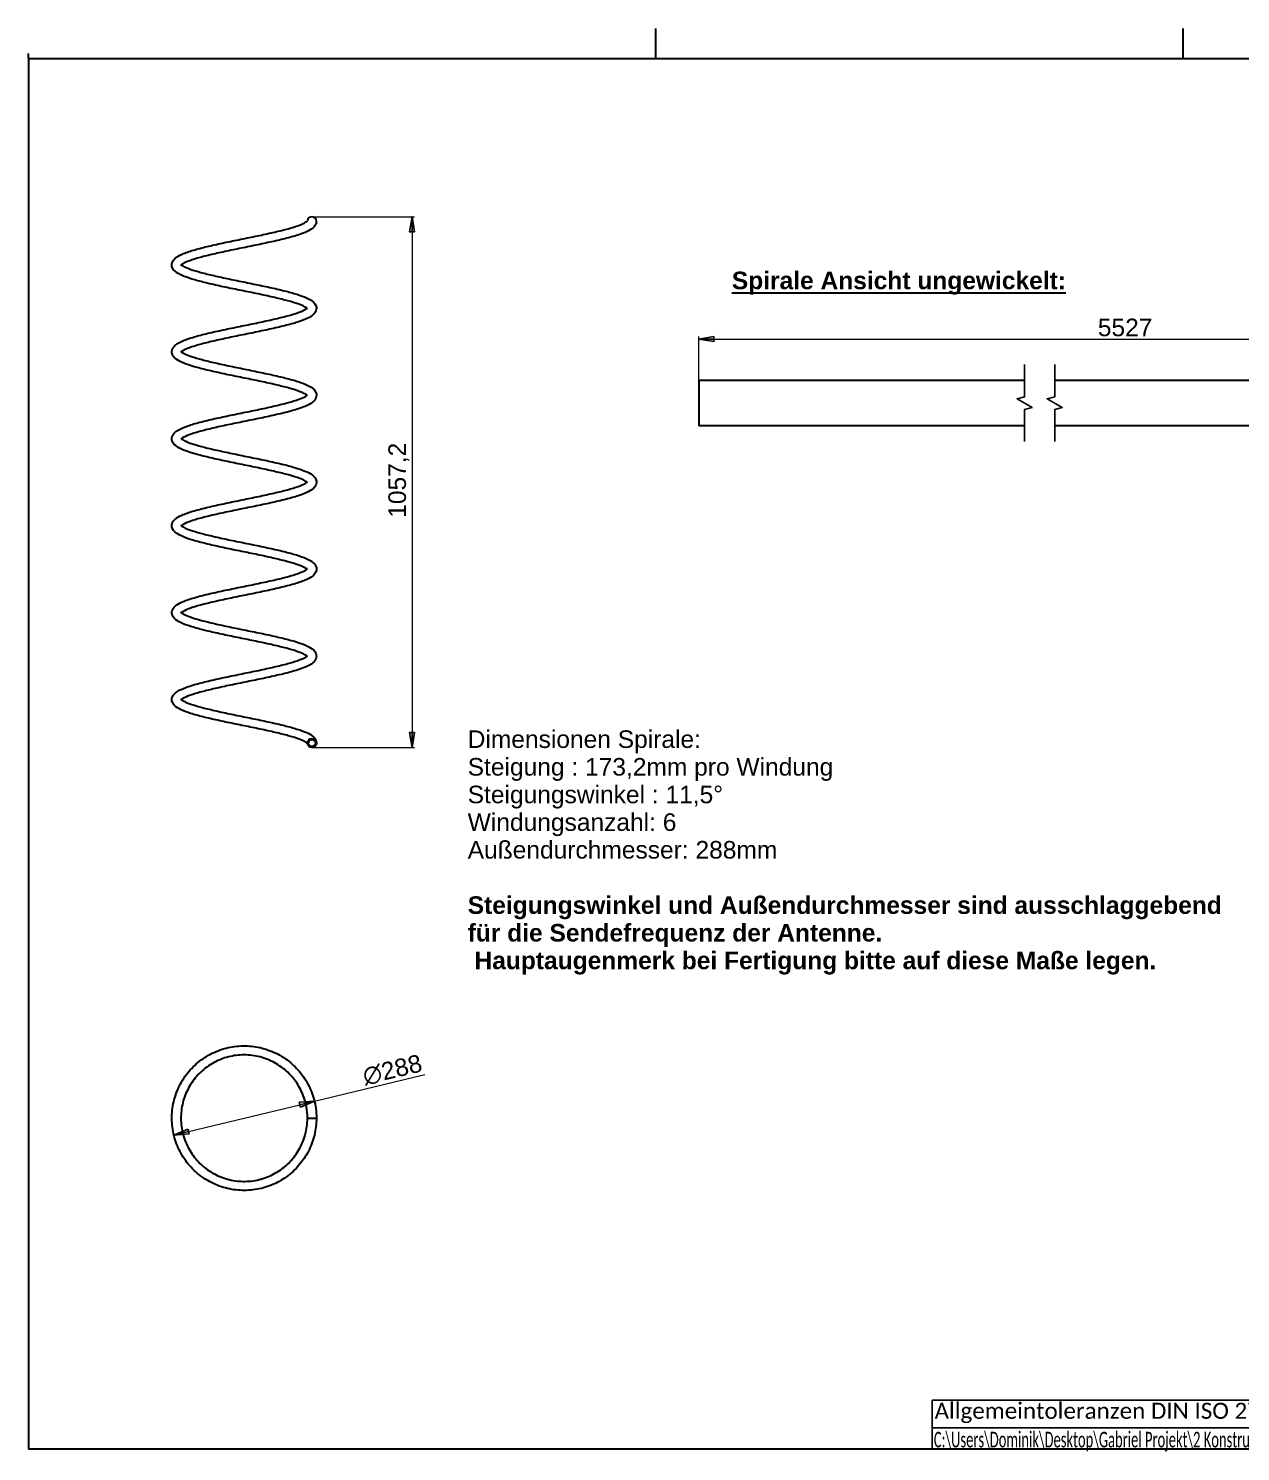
# Model space of a CAD drawing. Header units: millimetres. Extents: x 100 to 4157, y 95 to 2930.
# Drawn here: x 100 to 2515, y 95 to 2930 of the extents above; entities that cross this region are included whole.
import ezdxf
from ezdxf.enums import TextEntityAlignment as Align

# ---------------------------------------------------------------- set-up
doc = ezdxf.new("R2010")
doc.units = ezdxf.units.MM
doc.header["$LTSCALE"] = 10
for name, color, linetype, lineweight in [('AM_0', 7, 'Continuous', 35), ('AM_6', 7, 'Continuous', 35), ('Schriftkopf', 7, 'Continuous', 9)]:
    doc.layers.add(name, color=color, linetype=linetype, lineweight=lineweight)
for name, color, linetype, lineweight, true_color in [('AM_4', 3, 'Continuous', 25, 0x00ff00), ('AM_5', 3, 'Continuous', 25, 0x00ff00), ('Skizziergeometrie(Böma)', 179, 'Continuous', 30, 0x262659), ('Symbole(Böma)', 179, 'Continuous', 15, 0x262659)]:
    doc.layers.add(name, color=color, linetype=linetype, lineweight=lineweight, true_color=true_color)
doc.styles.add('Böma', font='calibri.ttf')
doc.styles.add('Textstil10', font='isocpeur.ttf')
doc.styles.add('Textstil11', font='isocpeur.ttf')
doc.styles.add('Textstil8', font='isocpeur.ttf')
doc.styles.add('Textstil9', font='isocpeur.ttf')
doc.styles.add('Textstil97', font='calibri.ttf', dxfattribs={"width": 0.6})
doc.styles.add('WEC-3_5', font='arial.ttf')
doc.dimstyles.new('WEC_BEM', dxfattribs={"dimscale": 10, "dimtxt": 3.5, "dimasz": 3, "dimexe": 0.5, "dimexo": 0, "dimgap": 0.5, "dimtad": 1, "dimrnd": 1e-08, "dimtxsty": 'WEC-3_5', "dimblk": 'Filled-1', "dimcen": 0.09, "dimdle": 12, "dimclrd": 256, "dimclre": 256, "dimclrt": 7, "dimadec": 1, "dimazin": 2, "dimtfac": 0.571429, "dimtdec": 3, "dimtmove": 0, "dimatfit": 3, "dimldrblk": 'Filled-1', "dimfxl": 1, "dimtolj": 1, "dimlwd": 15, "dimlwe": 15, "dimarcsym": 0})

# ---------------------------------------------------------------- blocks, each defined once
blk = doc.blocks.new('Ränder A3')
at = {"layer": 'Skizziergeometrie(Böma)'}
for p, q in [((10, 287), (410, 287)), ((10, 287), (10, 10)), ((410, 287), (410, 10)), ((375.42, 30.34), (376.34, 29.9)), ((410, 10), (10, 10))]:
    blk.add_line(p, q, dxfattribs=at)
at = {"layer": 'Symbole(Böma)', "color": 179, "true_color": 0x262659, "insert": (413.07, 25), "char_height": 2, "width": 146.4494, "attachment_point": 1, "rotation": 90, "style": 'Böma'}
blk.add_mtext('\\fArial|b0|i0;{\\H2.0000;Für dieses Dokument behalten wir uns alle Rechte vor. / We reserve all rights in connection with this document.}', dxfattribs=at)
blk = doc.blocks.new('Schriftfelder Böma Projekt')
at = {"layer": 'AM_0', "lineweight": 18}
for p, q in [((328.4, 127.9), (328.4, 106.65)), ((328.4, 118.25), (358.4, 118.25)), ((328.4, 112.45), (358.4, 112.45))]:
    blk.add_line(p, q, dxfattribs=at)
at = {"layer": 'AM_0', "lineweight": 25}
for p, q in [((138.4, 99.4), (218.4, 99.4)), ((138.4, 99.4), (138.4, 89.65)), ((218.4, 93.9), (138.4, 93.9)), ((138.4, 89.65), (218.4, 89.65))]:
    blk.add_line(p, q, dxfattribs=at)
at = {"layer": 'Schriftkopf', "lineweight": 9}
blk.add_line((358.4, 139.65), (218.4, 139.65), dxfattribs=at)
at = {"layer": 'Schriftkopf'}
for p, q in [((218.4, 93.9), (218.4, 139.65)), ((244.3, 127.9), (244.3, 139.65)), ((358.4, 89.65), (358.4, 139.65)), ((263.7, 133.77), (358.4, 133.77)), ((230.3, 110.9), (230.3, 127.9)), ((244.3, 106.65), (244.3, 127.9)), ((218.4, 123.65), (263.7, 123.65)), ((218.4, 119.4), (263.7, 119.4)), ((218.4, 115.15), (263.7, 115.15)), ((218.4, 110.9), (263.7, 110.9)), ((218.4, 106.65), (358.4, 106.65)), ((344.4, 93.9), (344.4, 106.65)), ((344.4, 99.02), (358.4, 99.02)), ((218.4, 93.9), (263.7, 93.9)), ((263.7, 93.9), (358.4, 93.9)), ((218.4, 89.65), (358.4, 89.65))]:
    blk.add_line(p, q, dxfattribs=at)
at = {"layer": 'Skizziergeometrie(Böma)'}
for p, q in [((311.05, 145.65), (311.05, 139.65)), ((311.05, 145.65), (358.4, 145.65)), ((358.4, 139.65), (358.4, 145.67)), ((263.7, 133.77), (244.3, 133.77)), ((218.4, 127.9), (358.4, 127.9)), ((263.7, 93.9), (263.7, 127.9))]:
    blk.add_line(p, q, dxfattribs=at)
at = {"layer": 'AM_6', "color": 7, "insert": (138.9, 98.9), "char_height": 3.2, "attachment_point": 1, "style": 'WEC-3_5'}
blk.add_mtext('\\fCalibri|b0|i0;{\\H3.2000;Allgemeintoleranzen DIN ISO 2768-1m}', dxfattribs=at)
at = {"layer": 'Schriftkopf', "style": 'Textstil11'}
for s, p in [('Datum', (237.3, 124.65)), ('Name', (254, 124.65))]:
    blk.add_text(s, height=2, dxfattribs=at).set_placement(p, align=Align.BOTTOM_CENTER)
at = {"layer": 'Schriftkopf', "style": 'Textstil10'}
for s, p in [('Gezeichnet', (219.4, 120)), ('Kontrolliert', (219.4, 115.75)), ('Norm', (219.4, 111.5))]:
    blk.add_text(s, height=1.5, dxfattribs=at).set_placement(p, align=Align.BOTTOM_LEFT)
at = {"layer": 'Schriftkopf'}
for tag, p, height, style in [('ERSTELLUNGSDATUM_001', (231.1, 120), 2, 'Textstil11'), ('AUTOR_001', (245.1, 120), 2, 'Textstil11'), ('Blattnummer_001', (350.15, 100.34), 5, 'Textstil8'), ('Blattgröße_001', (349.4, 95.21), 2.5, 'Textstil9')]:
    blk.add_attdef(tag, p, '', height=height, dxfattribs=dict(at, style=style))
at = {"layer": 'Schriftkopf', "style": 'Textstil11'}
for tag, p in [('KONTROLLDATUM', (231.3, 115.75)), ('KONTROLLIERT_VON', (245.3, 115.75)), ('GENEHM.DAT._KONSTR.', (231.3, 111.5)), ('KONSTR._GEN._VON', (245.3, 111.5))]:
    blk.add_attdef(tag, text='', height=2, dxfattribs=at).set_placement(p, align=Align.BOTTOM_LEFT)
at = {"layer": 'Symbole(Böma)', "color": 179, "true_color": 0x262659, "attachment_point": 1, "style": 'Böma'}
for s, insert, char_height in [('Alle Kanten entgraten!', (312.83, 144.65), 3.05), ('\\fCalibri|b0|i0;Oberfläche: ', (246.3, 138.15), 3.05), ('Material: Aluminium 5005', (246.3, 132.27), 3.05), ('\\fCalibri|b0|i0;{\\H2.8000;Maßstab:1 : 10}', (329.4, 117.25), 2.8), ('Projekt:', (265.7, 98.9), 3.05)]:
    blk.add_mtext(s, dxfattribs=dict(at, insert=insert, char_height=char_height))
at = {"layer": 'Symbole(Böma)', "color": 179, "true_color": 0x262659, "insert": (265.7, 126.7), "char_height": 3.05, "attachment_point": 1, "line_spacing_factor": 0.978242, "style": 'Böma'}
blk.add_mtext('{\\H0.81967x;\\W0.9;Zeichnugsnummer:\\P\\H1.24x;0020-Spiral-Antenne\\H1.12903x;\\P\\H0.71429x;Bezeichnung:\\H1.24x;\\P}', dxfattribs=at)
at = {"layer": 'Symbole(Böma)', "color": 179, "true_color": 0x262659, "insert": (329.4, 111.46), "char_height": 2.8, "width": 41.4313, "attachment_point": 1, "style": 'Böma'}
blk.add_mtext('\\fCalibri|b0|i0;\\W0.70;{\\H2.8000;Masse: -}', dxfattribs=at)
at = {"layer": 'Symbole(Böma)', "color": 179, "true_color": 0x262659, "style": 'Böma'}
for tag, p in [('DARSTELLUNG_001', (270.6, 134.43)), ('PROJEKT_001', (280.53, 95.72))]:
    blk.add_attdef(tag, p, '', height=3.05, dxfattribs=at)
blk.add_attdef('Kunde', text='', height=3.05, dxfattribs=at).set_placement((308.7, 98.8), align=Align.TOP_LEFT)
at = {"layer": 'Symbole(Böma)', "color": 179, "true_color": 0x262659, "style": 'Textstil97', "width": 0.6}
blk.add_attdef('DATEINAME_UND_PFAD_001', (138.76, 90.01), '', height=3.1, dxfattribs=at)
blk = doc.blocks.new('Faltmarken_A3')
at = {"layer": 'Skizziergeometrie(Böma)'}
for p, q in [((125, 0), (125, 6)), ((230, 0), (230, 6)), ((0, 0), (0, 1))]:
    blk.add_line(p, q, dxfattribs=at)
blk = doc.blocks.new('Filled-1')
at = {"color": 0}
for p, q in [((0, 0), (-1, 0.167)), ((-1, 0.167), (-1, -0.167)), ((-1, 0), (0, 0)), ((-1, -0.167), (0, 0))]:
    blk.add_line(p, q, dxfattribs=at)
at = {"color": 0, "flags": 128}
blk.add_lwpolyline([(-1, -0.167), (0, 0), (-1, 0.167), (-1, -0.167)], dxfattribs=at)
at = {"color": 0}
blk.add_solid([(-1, -0.167), (0, 0), (-1, 0.167), (-1, -0.167)], dxfattribs=at)
blk = doc.blocks.new('*D19')
at = {"layer": 'AM_5', "linetype": 'Continuous', "lineweight": 15, "transparency": 16777216}
for p, q in [((1435.4, 2228.8), (1435.4, 2316.3)), ((1465.4, 2311.3), (3092.8, 2311.3)), ((3122.8, 2228.8), (3122.8, 2316.3))]:
    blk.add_line(p, q, dxfattribs=at)
at = {"layer": 'Defpoints', "color": 0, "linetype": 'Continuous', "transparency": 16777216}
for p in [(3122.8, 2311.3), (1435.4, 2228.8), (3122.8, 2228.8)]:
    blk.add_point(p, dxfattribs=at)
at = {"layer": 'AM_5', "linetype": 'Continuous', "lineweight": 15, "transparency": 16777216, "xscale": 30, "yscale": 30, "zscale": 30, "rotation": 180}
blk.add_blockref('Filled-1', (1435.4, 2311.3), dxfattribs=at)
at = {"layer": 'AM_5', "linetype": 'Continuous', "lineweight": 15, "transparency": 16777216, "xscale": 30, "yscale": 30, "zscale": 30}
blk.add_blockref('Filled-1', (3122.8, 2311.3), dxfattribs=at)
at = {"layer": 'AM_5', "color": 7, "linetype": 'Continuous', "lineweight": 18, "transparency": 16777216, "insert": (2230.3, 2352), "char_height": 35, "attachment_point": 1, "style": 'WEC-3_5'}
blk.add_mtext('\\A1;5527', dxfattribs=at)
blk = doc.blocks.new('*D22')
at = {"layer": 'AM_5', "linetype": 'Continuous', "lineweight": 15, "transparency": 16777216}
for p, q in [((664.7, 2554.8), (869.1, 2554.8)), ((864.1, 2524.8), (864.1, 1527.6)), ((664.7, 1497.6), (869.1, 1497.6))]:
    blk.add_line(p, q, dxfattribs=at)
at = {"layer": 'Defpoints', "color": 0, "linetype": 'Continuous', "transparency": 16777216}
for p in [(664.7, 2554.8), (664.7, 1497.6), (864.1, 1497.6)]:
    blk.add_point(p, dxfattribs=at)
at = {"layer": 'AM_5', "linetype": 'Continuous', "lineweight": 15, "transparency": 16777216, "xscale": 30, "yscale": 30, "zscale": 30}
for p, rotation in [((864.1, 2554.8), 90), ((864.1, 1497.6), 270)]:
    blk.add_blockref('Filled-1', p, dxfattribs=dict(at, rotation=rotation))
at = {"layer": 'AM_5', "color": 7, "linetype": 'Continuous', "lineweight": 18, "transparency": 16777216, "insert": (817, 1955.3), "char_height": 35, "attachment_point": 1, "rotation": 90, "style": 'WEC-3_5'}
blk.add_mtext('\\A1;1057,2', dxfattribs=at)
blk = doc.blocks.new('*D23')
at = {"layer": 'AM_5', "linetype": 'Continuous', "lineweight": 15, "transparency": 16777216}
for p, q in [((669.7, 793.1), (889.7, 846.1)), ((418.8, 732.7), (640.5, 786.1))]:
    blk.add_line(p, q, dxfattribs=at)
at = {"layer": 'Defpoints', "color": 0, "linetype": 'Continuous', "transparency": 16777216}
for p in [(669.7, 793.1), (389.7, 725.7)]:
    blk.add_point(p, dxfattribs=at)
at = {"layer": 'AM_5', "linetype": 'Continuous', "lineweight": 15, "transparency": 16777216, "xscale": 30, "yscale": 30, "zscale": 30}
for p, rotation in [((669.7, 793.1), 13.53215670248259), ((389.7, 725.7), 193.5321567024826)]:
    blk.add_blockref('Filled-1', p, dxfattribs=dict(at, rotation=rotation))
at = {"layer": 'AM_5', "color": 7, "linetype": 'Continuous', "lineweight": 18, "transparency": 16777216, "insert": (762.6, 859.4), "char_height": 35, "attachment_point": 1, "rotation": 13.5322, "style": 'WEC-3_5'}
blk.add_mtext('\\A1;∅288', dxfattribs=at)

msp = doc.modelspace()

# ---------------------------------------------------------------- linework, layer by layer
at = {"layer": 'AM_0'}
for p, q in [((1435.4495, 2228.7683), (1435.4495, 2138.7683)), ((2084.3377, 2228.7683), (1435.4495, 2228.7683)), ((3122.8359, 2228.7683), (2144.3377, 2228.7683)), ((2084.3377, 2138.7683), (1435.4495, 2138.7683)), ((3122.8359, 2138.7683), (2144.3377, 2138.7683)), ((655.6756, 759.4252), (673.6756, 759.4252))]:
    msp.add_line(p, q, dxfattribs=at)
for radius in [9, 7]:
    msp.add_circle((664.6756, 1506.5639), radius, dxfattribs=at)
msp.add_arc((664.6756, 2545.7639), 9, 0, 174.7327575, dxfattribs=at)
for points, knots in [([(654.8355, 2372.5909), (654.7129, 2372.6968), (654.5786, 2372.8082), (652.9874, 2374.0638), (650.4092, 2375.6131), (643.151, 2378.9691), (638.2255, 2380.8474), (626.24, 2384.7788), (618.9366, 2386.8705), (602.6191, 2391.1118), (593.4327, 2393.2939), (573.9622, 2397.6644), (563.5238, 2399.8847), (542.2184, 2404.3119), (531.1981, 2406.5504), (509.4003, 2411.0078), (498.4722, 2413.2581), (477.4934, 2417.74), (467.3029, 2420.0028), (448.3542, 2424.5198), (439.4784, 2426.8042), (423.5763, 2431.4002), (416.4727, 2433.737), (404.2806, 2438.5834), (399.1823, 2441.0796), (390.694, 2447.1133), (386.8608, 2451.1006), (385.7479, 2457.5135), (385.6756, 2458.3389), (385.6756, 2461.6532), (386.3705, 2464.1114), (388.9916, 2469.0835), (391.1898, 2471.3348), (397.2239, 2476.0657), (401.5245, 2478.3784), (412.8223, 2483.3085), (420.2608, 2485.8834), (436.848, 2490.8214), (445.9752, 2493.2128), (465.3342, 2497.8779), (475.6535, 2500.1847), (496.8718, 2504.7363), (507.9099, 2507.0138), (529.941, 2511.5216), (541.089, 2513.7846), (562.687, 2518.2663), (573.2942, 2520.5178), (593.1732, 2524.9716), (602.5965, 2527.2074), (619.5125, 2531.6099), (627.1489, 2533.8128), (639.93, 2538.0798), (645.2235, 2540.196), (652.6977, 2543.9715), (654.9998, 2545.7794), (655.83, 2546.7207), (655.8974, 2546.8332), (655.8974, 2546.8332)], [437.007930016, 437.007930016, 437.007930016, 437.007930016, 437.273508371, 437.273508371, 439.887800274, 439.887800274, 442.780330076, 442.780330076, 445.923670476, 445.923670476, 449.179384407, 449.179384407, 452.485949192, 452.485949192, 455.819252103, 455.819252103, 459.170526633, 459.170526633, 462.538208416, 462.538208416, 465.92675816, 465.92675816, 469.351735158, 469.351735158, 472.862857073, 472.862857073, 476.606645, 476.606645, 477.144815327, 477.144815327, 478.768583992, 478.768583992, 481.038279076, 481.038279076, 484.211594204, 484.211594204, 487.973826097, 487.973826097, 491.517189752, 491.517189752, 494.949244592, 494.949244592, 498.340382788, 498.340382788, 501.709511492, 501.709511492, 505.061937996, 505.061937996, 508.396470909, 508.396470909, 511.704518003, 511.704518003, 514.960825223, 514.960825223, 518.089456307, 518.089456307, 518.921093615, 518.921093615, 518.921093615, 518.921093615]), ([(673.6756, 2545.7639), (673.6756, 2542.4164), (672.4038, 2539.1971), (668.6843, 2533.9735), (666.1933, 2531.8619), (659.1462, 2527.1481), (654.0129, 2524.7121), (641.1745, 2519.7249), (633.2072, 2517.1877), (615.7791, 2512.3221), (606.3245, 2509.9619), (586.4275, 2505.3376), (575.878, 2503.0407), (554.3487, 2498.5032), (543.2238, 2496.2301), (521.1806, 2491.7295), (510.1057, 2489.4694), (488.8148, 2484.9938), (478.4425, 2482.7455), (459.1854, 2478.301), (450.1511, 2476.071), (434.1541, 2471.6899), (427.0484, 2469.501), (415.4708, 2465.3007), (410.8445, 2463.2249), (404.8828, 2459.7395), (403.5121, 2458.1897), (403.4545, 2458.0961), (403.4537, 2458.0947), (403.4537, 2458.0947)], [0, 0, 0, 0, 2.183657359, 2.183657359, 4.56041933, 4.56041933, 7.998666153, 7.998666153, 11.724477105, 11.724477105, 15.227222982, 15.227222982, 18.645837654, 18.645837654, 22.030525263, 22.030525263, 25.395305908, 25.395305908, 28.743631685, 28.743631685, 32.072789746, 32.072789746, 35.371418987, 35.371418987, 38.606606695, 38.606606695, 41.676696554, 41.676696554, 41.770359425, 41.770359425, 41.770359425, 41.770359425]), ([(404.5195, 2459.1363), (404.699, 2458.9807), (404.9033, 2458.8132), (406.6802, 2457.4585), (409.3444, 2455.9021), (416.7834, 2452.5228), (421.8208, 2450.6305), (434.018, 2446.6788), (441.416, 2444.5813), (457.8982, 2440.3316), (467.1533, 2438.1471), (486.7324, 2433.773), (497.2106, 2431.5517), (518.5658, 2427.1228), (529.596, 2424.8837), (551.3849, 2420.4252), (562.2939, 2418.1744), (583.2079, 2413.6913), (593.3522, 2411.4279), (612.1866, 2406.9087), (620.9931, 2404.6229), (636.7427, 2400.0212), (643.7608, 2397.6807), (655.7839, 2392.8133), (660.7967, 2390.3042), (669.1257, 2384.1571), (672.8981, 2379.9452), (673.6417, 2373.6961), (673.6756, 2373.1299), (673.6756, 2370.8611), (673.3582, 2369.1612), (671.6909, 2364.5202), (669.7271, 2362.0423), (664.5077, 2357.2422), (660.9019, 2355.0389), (651.0468, 2350.1821), (644.2303, 2347.6057), (628.6187, 2342.6209), (619.8174, 2340.1913), (601.0046, 2335.476), (590.93, 2333.1572), (570.0661, 2328.5888), (559.1446, 2326.3065), (537.196, 2321.7909), (526.0159, 2319.5251), (504.201, 2315.0378), (493.4086, 2312.7835), (473.013, 2308.3221), (463.2565, 2306.0817), (445.5391, 2301.6631), (437.4329, 2299.4498), (423.5811, 2295.1363), (417.6903, 2292.9909), (408.8615, 2289.0297), (405.7696, 2287.0956), (403.713, 2285.2907), (403.4537, 2284.8947), (403.4537, 2284.8947)], [46.611845858, 46.611845858, 46.611845858, 46.611845858, 47.001621904, 47.001621904, 49.609167206, 49.609167206, 52.517851538, 52.517851538, 55.668236391, 55.668236391, 58.927084414, 58.927084414, 62.23516505, 62.23516505, 65.569372931, 65.569372931, 68.921359789, 68.921359789, 72.289813067, 72.289813067, 75.679513201, 75.679513201, 79.10680266, 79.10680266, 82.624180475, 82.624180475, 86.37685327, 86.37685327, 86.746055772, 86.746055772, 87.856813291, 87.856813291, 90.069777532, 90.069777532, 92.971215994, 92.971215994, 96.711354394, 96.711354394, 100.30423586, 100.30423586, 103.752346101, 103.752346101, 107.150517538, 107.150517538, 110.524024297, 110.524024297, 113.880256064, 113.880256064, 117.21940819, 117.21940819, 120.535033516, 120.535033516, 123.80741116, 123.80741116, 126.978400504, 126.978400504, 128.52254463, 128.52254463, 128.52254463, 128.52254463]), ([(654.8306, 2199.391), (654.6298, 2199.5654), (654.3979, 2199.7547), (652.5485, 2201.1473), (649.8507, 2202.707), (642.341, 2206.0958), (637.261, 2207.9933), (624.9835, 2211.9525), (617.5497, 2214.0522), (601.0052, 2218.3049), (591.7242, 2220.4903), (572.1043, 2224.8657), (561.6113, 2227.0874), (540.2378, 2231.5169), (529.204, 2233.7563), (507.4192, 2238.2152), (496.5179, 2240.4662), (475.6292, 2244.9497), (465.5029, 2247.2134), (446.7126, 2251.7334), (437.9329, 2254.0198), (422.2417, 2258.6237), (415.2564, 2260.9658), (403.2978, 2265.8415), (398.3174, 2268.3558), (392.0416, 2273.0564), (390.0363, 2274.9462), (387.1317, 2279.2516), (386.1198, 2281.5995), (385.3017, 2287.9463), (386.563, 2291.9093), (390.3898, 2297.4331), (392.7046, 2299.477), (399.3853, 2304.1373), (404.3402, 2306.56), (416.8544, 2311.5513), (424.7063, 2314.0996), (441.9488, 2318.9835), (451.327, 2321.3503), (471.0999, 2325.9832), (481.5974, 2328.2823), (503.0589, 2332.8229), (514.1665, 2335.097), (536.2139, 2339.5992), (547.31, 2341.86), (568.6812, 2346.3371), (579.113, 2348.5862), (598.5252, 2353.0331), (607.6554, 2355.2645), (623.8778, 2359.6512), (631.1129, 2361.8437), (642.9836, 2366.0619), (647.7722, 2368.1484), (654.1011, 2371.714), (655.7022, 2373.3433), (655.8908, 2373.6218), (655.8974, 2373.6332), (655.8974, 2373.6332)], [350.251809828, 350.251809828, 350.251809828, 350.251809828, 350.688414605, 350.688414605, 353.294776093, 353.294776093, 356.20942087, 356.20942087, 359.362435245, 359.362435245, 362.622450863, 362.622450863, 365.931099201, 365.931099201, 369.265648557, 369.265648557, 372.617906696, 372.617906696, 375.98665671, 375.98665671, 379.376803461, 379.376803461, 382.804998702, 382.804998702, 386.324848358, 386.324848358, 388.327625095, 388.327625095, 390.001525781, 390.001525781, 392.521941321, 392.521941321, 394.76952897, 394.76952897, 398.170921906, 398.170921906, 401.909034844, 401.909034844, 405.420420202, 405.420420202, 408.841964499, 408.841964499, 412.228109273, 412.228109273, 415.593903935, 415.593903935, 418.94321718, 418.94321718, 422.273707705, 422.273707705, 425.574729444, 425.574729444, 428.815393063, 428.815393063, 431.900948825, 431.900948825, 432.168264465, 432.168264465, 432.168264465, 432.168264465]), ([(404.4948, 2285.9753), (405.4075, 2285.2109), (406.9318, 2284.1274), (411.923, 2281.4281), (415.9131, 2279.6854), (426.0937, 2275.954), (432.5777, 2273.9194), (447.4417, 2269.7604), (456.0108, 2267.6027), (474.481, 2263.2669), (484.5396, 2261.0572), (505.3316, 2256.646), (516.2183, 2254.4129), (537.9914, 2249.965), (549.0301, 2247.7187), (570.4547, 2243.246), (580.9855, 2240.9883), (600.8046, 2236.4867), (610.2202, 2234.2121), (627.333, 2229.654), (635.125, 2227.3425), (648.7125, 2222.6268), (654.5435, 2220.212), (664.3356, 2214.8537), (668.4259, 2211.9549), (672.6695, 2205.2511), (673.6756, 2202.3454), (673.6756, 2195.7639), (672.2052, 2192.3395), (668.1511, 2187.0522), (665.5596, 2184.9625), (658.1912, 2180.2462), (652.8104, 2177.778), (639.5422, 2172.7799), (631.4434, 2170.2574), (613.8019, 2165.4143), (604.2564, 2163.0614), (584.2128, 2158.4469), (573.6032, 2156.1524), (551.9973, 2151.6185), (540.8546, 2149.3465), (518.8224, 2144.8478), (507.7759, 2142.5885), (486.5881, 2138.1148), (476.2906, 2135.8674), (457.2262, 2131.4259), (448.3106, 2129.1978), (432.5909, 2124.8239), (425.6441, 2122.6398), (414.4258, 2118.463), (409.9984, 2116.4012), (404.5851, 2113.0848), (403.4537, 2111.6947), (403.4537, 2111.6947)], [133.338949005, 133.338949005, 133.338949005, 133.338949005, 135.297025367, 135.297025367, 138.035652276, 138.035652276, 141.110647015, 141.110647015, 144.335511429, 144.335511429, 147.627640473, 147.627640473, 150.952744868, 150.952744868, 154.297951941, 154.297951941, 157.659485639, 157.659485639, 161.03942362, 161.03942362, 164.448064833, 164.448064833, 167.917461603, 167.917461603, 171.557883072, 171.557883072, 173.502726067, 173.502726067, 175.851092283, 175.851092283, 178.268528982, 178.268528982, 181.772517185, 181.772517185, 185.481358041, 185.481358041, 188.974451202, 188.974451202, 192.389724112, 192.389724112, 195.772710781, 195.772710781, 199.136281921, 199.136281921, 202.483403677, 202.483403677, 205.810904164, 205.810904164, 209.106505887, 209.106505887, 212.334663492, 212.334663492, 215.271057292, 215.271057292, 215.271057292, 215.271057292]), ([(654.8572, 2026.1724), (653.722, 2027.1308), (651.5947, 2028.5372), (645.2853, 2031.6698), (640.8047, 2033.4867), (629.6669, 2037.329), (622.7425, 2039.3959), (607.0919, 2043.6017), (598.1863, 2045.7732), (579.1661, 2050.1287), (568.8958, 2052.3443), (547.8103, 2056.7645), (536.8419, 2059.0006), (515.0337, 2063.4536), (504.0426, 2065.702), (482.8328, 2070.1795), (472.4719, 2072.4397), (453.0948, 2076.949), (443.9563, 2079.2284), (427.4702, 2083.8047), (420.0366, 2086.1283), (407.1834, 2090.9046), (401.7427, 2093.3574), (392.6419, 2099.0189), (388.6828, 2102.3294), (386.0514, 2109.0724), (385.6756, 2110.9155), (385.6756, 2116.1858), (387.0045, 2119.4664), (390.8219, 2124.709), (393.3417, 2126.8133), (400.4823, 2131.5275), (405.6886, 2133.9733), (418.6548, 2138.964), (426.6617, 2141.497), (444.1539, 2146.3559), (453.6355, 2148.7139), (473.5762, 2153.3352), (484.1437, 2155.6314), (505.6963, 2160.1678), (516.8267, 2162.4406), (538.8674, 2166.9406), (549.9343, 2169.2005), (571.1954, 2173.6755), (581.5459, 2175.9236), (600.7468, 2180.3672), (609.7463, 2182.5966), (625.6621, 2186.9757), (632.7211, 2189.1632), (644.1932, 2193.3567), (648.7611, 2195.4286), (654.5909, 2198.8834), (655.8786, 2200.4014), (655.8973, 2200.433), (655.8974, 2200.4332), (655.8974, 2200.4332)], [263.485153822, 263.485153822, 263.485153822, 263.485153822, 265.927345671, 265.927345671, 268.748749252, 268.748749252, 271.862248393, 271.862248393, 275.104550011, 275.104550011, 278.404744361, 278.404744361, 281.734343178, 281.734343178, 285.082795674, 285.082795674, 288.447526837, 288.447526837, 291.831820629, 291.831820629, 295.248505798, 295.248505798, 298.73788247, 298.73788247, 302.434718237, 302.434718237, 303.640479321, 303.640479321, 305.872613, 305.872613, 308.260923073, 308.260923073, 311.719167818, 311.719167818, 315.440153191, 315.440153191, 318.939962174, 318.939962174, 322.357568569, 322.357568569, 325.741747442, 325.741747442, 329.106169324, 329.106169324, 332.454140975, 332.454140975, 335.782815265, 335.782815265, 339.080566726, 339.080566726, 342.313727553, 342.313727553, 345.378045709, 345.378045709, 345.410220027, 345.410220027, 345.410220027, 345.410220027]), ([(404.5177, 2112.7432), (404.7732, 2112.5203), (405.079, 2112.2728), (407.1208, 2110.7819), (409.9061, 2109.2121), (417.6003, 2105.7985), (422.7886, 2103.8882), (435.2701, 2099.9102), (442.7949, 2097.8052), (459.4972, 2093.5447), (468.8436, 2091.3571), (488.5661, 2086.9784), (499.0962, 2084.7557), (520.5148, 2080.3246), (531.5566, 2078.0847), (553.3294, 2073.6248), (564.2103, 2071.3733), (585.0327, 2066.8886), (595.1123, 2064.6242), (613.7884, 2060.102), (622.4993, 2057.8142), (638.0399, 2053.2043), (644.941, 2050.8583), (656.7349, 2045.9602), (661.6333, 2043.4319), (667.7018, 2038.7062), (669.598, 2036.8458), (672.3559, 2032.5919), (673.3093, 2030.2492), (674.006, 2023.9856), (672.7333, 2020.1251), (668.9171, 2014.6443), (666.5796, 2012.5929), (659.8489, 2007.9263), (654.8669, 2005.5011), (642.3033, 2000.5099), (634.4338, 1997.9631), (617.1633, 1993.0819), (607.7737, 1990.7161), (587.9824, 1986.0844), (577.4771, 1983.7857), (556.0054, 1979.2456), (544.895, 1976.9717), (522.8479, 1972.4696), (511.7549, 1970.2089), (490.3953, 1965.7321), (479.9721, 1963.4831), (460.5826, 1959.0366), (451.4664, 1956.8053), (435.277, 1952.4194), (428.0609, 1950.2275), (416.2333, 1946.0118), (411.4685, 1943.9269), (405.1936, 1940.3726), (403.6263, 1938.7542), (403.4591, 1938.504), (403.4537, 1938.4947), (403.4537, 1938.4947)], [220.1085711, 220.1085711, 220.1085711, 220.1085711, 220.666978015, 220.666978015, 223.27307169, 223.27307169, 226.202504545, 226.202504545, 229.362093209, 229.362093209, 232.625024543, 232.625024543, 235.935097951, 235.935097951, 239.270510873, 239.270510873, 242.623461329, 242.623461329, 245.992976043, 245.992976043, 249.38428435, 249.38428435, 252.81485614, 252.81485614, 256.341246752, 256.341246752, 258.269037271, 258.269037271, 259.917734931, 259.917734931, 262.394747979, 262.394747979, 264.658417152, 264.658417152, 268.066110586, 268.066110586, 271.802554251, 271.802554251, 275.312625246, 275.312625246, 278.733726949, 278.733726949, 282.119653539, 282.119653539, 285.485297626, 285.485297626, 288.834465478, 288.834465478, 292.164761339, 292.164761339, 295.465435876, 295.465435876, 298.705309308, 298.705309308, 301.788645078, 301.788645078, 302.030198512, 302.030198512, 302.030198512, 302.030198512]), ([(654.8346, 1852.9912), (654.7013, 1853.1065), (654.5541, 1853.2282), (652.9288, 1854.5023), (650.3347, 1856.0527), (643.0433, 1859.4129), (638.0968, 1861.294), (626.0716, 1865.2292), (618.7505, 1867.322), (602.4021, 1871.5649), (593.2027, 1873.7474), (573.7118, 1878.1187), (563.2659, 1880.3391), (541.951, 1884.7666), (530.9288, 1887.0053), (509.1324, 1891.4628), (498.2078, 1893.7132), (477.2409, 1898.1954), (467.059, 1900.4582), (448.1314, 1904.9757), (439.2685, 1907.2604), (423.3948, 1911.8574), (416.3071, 1914.1949), (404.1466, 1919.0451), (399.0643, 1921.5436), (390.6056, 1927.5979), (386.7823, 1931.6257), (385.7396, 1938.0106), (385.6756, 1938.7874), (385.6756, 1941.9054), (386.2881, 1944.2245), (388.7256, 1949.1438), (390.8788, 1951.4303), (396.7513, 1956.1693), (400.9139, 1958.46), (411.9389, 1963.3774), (419.271, 1965.9556), (435.691, 1970.9044), (444.7588, 1973.3022), (464.0188, 1977.9757), (474.2945, 1980.2845), (495.451, 1984.839), (506.4699, 1987.1173), (528.4909, 1991.6265), (539.6476, 1993.89), (561.2913, 1998.3727), (571.9357, 2000.6248), (591.9162, 2005.0801), (601.4041, 2007.3168), (618.4744, 2011.7226), (626.2006, 2013.9276), (639.186, 2018.2043), (644.5931, 2020.3265), (652.3251, 2024.142), (654.7806, 2025.9792), (655.8054, 2027.0816), (655.8974, 2027.2332), (655.8974, 2027.2332)], [176.748921531, 176.748921531, 176.748921531, 176.748921531, 177.037893555, 177.037893555, 179.650480434, 179.650480434, 182.54609007, 182.54609007, 185.690762956, 185.690762956, 188.947070523, 188.947070523, 192.253921556, 192.253921556, 195.587394614, 195.587394614, 198.938802349, 198.938802349, 202.306627562, 202.306627562, 205.695389998, 205.695389998, 209.120792289, 209.120792289, 212.633058756, 212.633058756, 216.378654009, 216.378654009, 216.885174932, 216.885174932, 218.412541063, 218.412541063, 220.668686187, 220.668686187, 223.79157933, 223.79157933, 227.554686353, 227.554686353, 231.106430396, 231.106430396, 234.541193673, 234.541193673, 237.933564854, 237.933564854, 241.303486109, 241.303486109, 244.656624171, 244.656624171, 247.99204746, 247.99204746, 251.30159342, 251.30159342, 254.561148641, 254.561148641, 257.698503116, 257.698503116, 258.662467988, 258.662467988, 258.662467988, 258.662467988]), ([(404.5163, 1939.5367), (404.647, 1939.4236), (404.7912, 1939.3044), (406.4084, 1938.0347), (408.9986, 1936.4846), (416.2821, 1933.1254), (421.2236, 1931.245), (433.2393, 1927.3107), (440.5562, 1925.2182), (456.8973, 1920.9756), (466.0936, 1918.7932), (485.5796, 1914.4221), (496.0237, 1912.2017), (517.3364, 1907.7743), (528.3582, 1905.5357), (550.1549, 1901.0781), (561.0803, 1898.8277), (582.0501, 1894.3457), (592.2341, 1892.0828), (611.1666, 1887.5655), (620.0326, 1885.2809), (635.9131, 1880.6841), (643.0046, 1878.3467), (655.1727, 1873.4975), (660.2588, 1870.9995), (668.7245, 1864.9501), (672.5502, 1860.9321), (673.6096, 1854.5404), (673.6756, 1853.752), (673.6756, 1850.5873), (673.0439, 1848.2349), (670.5628, 1843.3026), (668.399, 1841.0249), (662.4884, 1836.2879), (658.2932, 1833.992), (647.2031, 1829.0716), (639.8453, 1826.494), (623.3848, 1821.5477), (614.3028, 1819.1515), (595.0191, 1814.48), (584.7329, 1812.1717), (563.5614, 1807.6179), (552.5378, 1805.3398), (530.5143, 1800.8309), (519.3595, 1798.5676), (497.7265, 1794.0851), (487.0908, 1791.8331), (467.1343, 1787.3782), (457.6617, 1785.1417), (440.6281, 1780.7367), (432.9232, 1778.5322), (419.9864, 1774.2578), (414.6062, 1772.1369), (406.9355, 1768.3307), (404.5163, 1766.5002), (403.5394, 1765.4363), (403.4537, 1765.2947), (403.4537, 1765.2947)], [306.870261573, 306.870261573, 306.870261573, 306.870261573, 307.153668032, 307.153668032, 309.766641442, 309.766641442, 312.661519852, 312.661519852, 315.805875894, 315.805875894, 319.062042342, 319.062042342, 322.368825292, 322.368825292, 325.70225785, 325.70225785, 329.053633848, 329.053633848, 332.421424854, 332.421424854, 335.810136514, 335.810136514, 339.235437183, 339.235437183, 342.747429915, 342.747429915, 346.492600095, 346.492600095, 347.006660116, 347.006660116, 348.556976324, 348.556976324, 350.816220137, 350.816220137, 353.951194199, 353.951194199, 357.714280076, 357.714280076, 361.263989711, 361.263989711, 364.698096204, 364.698096204, 368.090170266, 368.090170266, 371.459901575, 371.459901575, 374.812870056, 374.812870056, 378.148082272, 378.148082272, 381.457274529, 381.457274529, 384.716066259, 384.716066259, 387.851377295, 387.851377295, 388.78385085, 388.78385085, 388.78385085, 388.78385085]), ([(654.8344, 1679.7825), (654.563, 1680.0194), (654.2352, 1680.2843), (652.1356, 1681.8041), (649.3243, 1683.377), (641.5753, 1686.7981), (636.3553, 1688.7121), (623.8144, 1692.6954), (616.2632, 1694.802), (599.5151, 1699.0647), (590.1497, 1701.2529), (570.3976, 1705.6325), (559.857, 1707.8556), (538.4256, 1712.2871), (527.3817, 1714.5272), (505.6129, 1718.9874), (494.7382, 1721.239), (473.9357, 1725.7241), (463.8699, 1727.9886), (445.2276, 1732.5116), (436.537, 1734.7998), (421.0407, 1739.4114), (414.1643, 1741.7586), (402.4186, 1746.6636), (397.544, 1749.1961), (391.5356, 1753.9302), (389.6713, 1755.7818), (386.9563, 1760.0196), (386.0203, 1762.3599), (385.358, 1768.5989), (386.634, 1772.4307), (390.4481, 1777.8994), (392.7925, 1779.953), (399.5386, 1784.6214), (404.5291, 1787.0474), (417.1081, 1792.0387), (424.9829, 1794.585), (442.2621, 1799.4654), (451.6552, 1801.8309), (471.4522, 1806.4621), (481.96, 1808.7607), (503.4349, 1813.3007), (514.5461, 1815.5746), (536.593, 1820.0765), (547.6851, 1822.3372), (569.0411, 1826.8139), (579.4616, 1829.0629), (598.8441, 1833.5093), (607.9559, 1835.7405), (624.135, 1840.1262), (631.3451, 1842.318), (643.1594, 1846.5328), (647.9168, 1848.6173), (654.1749, 1852.168), (655.7317, 1853.783), (655.8924, 1854.0245), (655.8974, 1854.0332), (655.8974, 1854.0332)], [89.985438846, 89.985438846, 89.985438846, 89.985438846, 90.579244982, 90.579244982, 93.185892477, 93.185892477, 96.119542341, 96.119542341, 99.281015505, 99.281015505, 102.544782023, 102.544782023, 105.855265648, 105.855265648, 109.19092889, 109.19092889, 112.544081742, 112.544081742, 115.913822044, 115.913822044, 119.305475929, 119.305475929, 122.736760536, 122.736760536, 126.265128291, 126.265128291, 128.170904876, 128.170904876, 129.811880322, 129.811880322, 132.276818507, 132.276818507, 134.545315901, 134.545315901, 137.95498912, 137.95498912, 141.690903199, 141.690903199, 145.200568742, 145.200568742, 148.621533705, 148.621533705, 152.007392748, 152.007392748, 155.37299013, 155.37299013, 158.722112797, 158.722112797, 162.052348055, 162.052348055, 165.352914336, 165.352914336, 168.592541076, 168.592541076, 171.675182951, 171.675182951, 171.908743358, 171.908743358, 171.908743358, 171.908743358]), ([(404.4946, 1766.3543), (405.6401, 1765.3861), (407.7978, 1763.9645), (414.1724, 1760.8117), (418.6766, 1758.9913), (429.8595, 1755.144), (436.8042, 1753.0757), (452.4907, 1748.8679), (461.4115, 1746.6958), (480.4564, 1742.3395), (490.736, 1740.1236), (511.8341, 1735.703), (522.8057, 1733.4668), (544.6143, 1729.0135), (555.6026, 1726.765), (576.8011, 1722.2873), (587.1535, 1720.027), (606.5088, 1715.5173), (615.6339, 1713.2376), (632.0898, 1708.6604), (639.5062, 1706.3362), (652.3247, 1701.5566), (657.7472, 1699.1017), (666.8159, 1693.4233), (670.7702, 1690.0854), (673.3219, 1683.3489), (673.6756, 1681.5586), (673.6756, 1676.3474), (672.3507, 1673.0711), (668.5403, 1667.8298), (666.0226, 1665.7251), (658.8887, 1661.0108), (653.6876, 1658.5658), (640.7305, 1653.5753), (632.7264, 1651.042), (615.2387, 1646.1826), (605.759, 1643.8245), (585.8214, 1639.203), (575.2551, 1636.9067), (553.7042, 1632.3703), (542.5742, 1630.0975), (520.5333, 1625.5974), (509.4659, 1623.3375), (488.2026, 1618.8624), (477.8505, 1616.6143), (458.6456, 1612.1706), (449.6436, 1609.9411), (433.7221, 1605.562), (426.6597, 1603.3744), (415.18, 1599.1803), (410.608, 1597.1082), (404.7688, 1593.6511), (403.4752, 1592.1309), (403.4538, 1592.0949), (403.4537, 1592.0947), (403.4537, 1592.0947)], [393.607195237, 393.607195237, 393.607195237, 393.607195237, 396.072089912, 396.072089912, 398.897461877, 398.897461877, 402.012626878, 402.012626878, 405.25568214, 405.25568214, 408.556230005, 408.556230005, 411.886030503, 411.886030503, 415.234633008, 415.234633008, 418.599516894, 418.599516894, 421.984025384, 421.984025384, 425.401118756, 425.401118756, 428.89153957, 428.89153957, 432.591073053, 432.591073053, 433.761746457, 433.761746457, 435.990425231, 435.990425231, 438.3779005, 438.3779005, 441.834737615, 441.834737615, 445.556072177, 445.556072177, 449.056087757, 449.056087757, 452.473765309, 452.473765309, 455.85798021, 455.85798021, 459.222427581, 459.222427581, 462.570424475, 462.570424475, 465.899133353, 465.899133353, 469.196947734, 469.196947734, 472.43025416, 472.43025416, 475.494987743, 475.494987743, 475.531530806, 475.531530806, 475.531530806, 475.531530806]), ([(655.7136, 1505.7375), (655.2127, 1506.3202), (653.4814, 1507.7978), (647.8121, 1510.9174), (643.9146, 1512.6454), (633.9179, 1516.3543), (627.5204, 1518.382), (612.8125, 1522.5311), (604.3107, 1524.6859), (585.9519, 1529.0175), (575.9369, 1531.226), (555.207, 1535.6353), (544.339, 1537.8678), (522.5783, 1542.3146), (511.5332, 1544.5605), (490.0726, 1549.0323), (479.5117, 1551.2895), (459.6123, 1555.7898), (450.1456, 1558.0636), (432.9156, 1562.6185), (425.056, 1564.9279), (411.3285, 1569.6338), (405.4221, 1572.0422), (395.4948, 1577.3532), (391.3685, 1580.2016), (386.8343, 1586.8755), (385.6756, 1589.9675), (385.6756, 1596.8132), (387.1861, 1600.2764), (391.306, 1605.5759), (393.918, 1607.6622), (401.3502, 1612.3794), (406.7791, 1614.8535), (420.1295, 1619.8534), (428.2529, 1622.373), (445.9347, 1627.2117), (455.4976, 1629.5632), (475.5691, 1634.1759), (486.1901, 1636.47), (507.8101, 1641.0032), (518.9559, 1643.275), (540.9852, 1647.7733), (552.0257, 1650.0325), (573.1929, 1654.5059), (583.4755, 1656.753), (602.5018, 1661.194), (611.394, 1663.4217), (627.0593, 1667.7941), (633.9751, 1669.9773), (645.123, 1674.1492), (649.5115, 1676.2082), (654.8042, 1679.4812), (655.8974, 1680.8332), (655.8974, 1680.8332)], [2.333936009, 2.333936009, 2.333936009, 2.333936009, 5.082607822, 5.082607822, 7.805488684, 7.805488684, 10.872387536, 10.872387536, 14.093566453, 14.093566453, 17.384014889, 17.384014889, 20.708206116, 20.708206116, 24.052774953, 24.052774953, 27.413702818, 27.413702818, 30.792845215, 30.792845215, 34.20006692, 34.20006692, 37.666059982, 37.666059982, 41.296334047, 41.296334047, 43.381395471, 43.381395471, 45.761862446, 45.761862446, 48.187695761, 48.187695761, 51.703753877, 51.703753877, 55.409127055, 55.409127055, 58.900443271, 58.900443271, 62.315091711, 62.315091711, 65.697755721, 65.697755721, 69.061094146, 69.061094146, 72.407980898, 72.407980898, 75.735153639, 75.735153639, 79.030150129, 79.030150129, 82.256889278, 82.256889278, 85.149361928, 85.149361928, 85.149361928, 85.149361928]), ([(404.5205, 1593.1368), (404.7197, 1592.9637), (404.9496, 1592.776), (406.7937, 1591.3862), (409.4891, 1589.8267), (416.9936, 1586.4386), (422.0705, 1584.5415), (434.3422, 1580.5828), (441.7734, 1578.4833), (458.3134, 1574.2308), (467.5926, 1572.0455), (487.2095, 1567.6702), (497.7014, 1565.4485), (519.0736, 1561.019), (530.1071, 1558.7797), (551.8923, 1554.3208), (562.7941, 1552.0699), (583.6847, 1547.5863), (593.8123, 1545.3227), (612.6058, 1540.8027), (621.3875, 1538.5164), (637.0829, 1533.9126), (644.0705, 1531.5707), (656.0339, 1526.6956), (661.0166, 1524.1817), (667.2983, 1519.4817), (669.3067, 1517.591), (672.5304, 1512.8179), (673.6756, 1509.7417), (673.6756, 1506.5639)], [480.373123568, 480.373123568, 480.373123568, 480.373123568, 480.806342028, 480.806342028, 483.41276676, 483.41276676, 486.326982989, 486.326982989, 489.47980785, 489.47980785, 492.739739351, 492.739739351, 496.048346735, 496.048346735, 499.382871409, 499.382871409, 502.735109892, 502.735109892, 506.103838353, 506.103838353, 509.493952585, 509.493952585, 512.922081725, 512.922081725, 516.441750595, 516.441750595, 518.446648872, 518.446648872, 520.519594403, 520.519594403, 520.519594403, 520.519594403]), ([(673.6756, 759.4252), (673.6756, 748.0532), (672.3099, 736.6051), (666.9725, 714.5512), (662.9776, 703.7954), (652.6489, 683.6513), (646.2464, 674.1295), (631.4877, 656.9634), (623.0337, 649.2054), (604.6658, 635.9724), (594.6303, 630.4096), (573.6745, 621.8453), (562.6154, 618.787), (540.2369, 615.3676), (528.7691, 614.9838), (506.212, 616.8994), (494.9732, 619.2115), (473.4917, 626.3556), (463.1067, 631.235), (443.8952, 643.2105), (434.9414, 650.3859), (419.0681, 666.5268), (412.0433, 675.5993), (400.3907, 695.0082), (395.6855, 705.4733), (388.9015, 727.0712), (386.7776, 738.3471), (385.2392, 760.933), (385.8146, 772.3928), (389.6076, 794.7111), (392.8503, 805.7175), (401.7637, 826.5272), (407.4935, 836.4684), (421.0317, 854.6125), (428.9299, 862.9357), (446.3402, 877.4054), (455.9677, 883.6478), (476.2821, 893.6387), (487.1037, 897.4533), (509.1927, 902.4097), (520.6066, 903.5844), (543.2421, 903.2308), (554.6138, 901.7003), (576.5372, 896.0564), (587.2344, 891.9057), (607.2269, 881.2854), (616.6547, 874.7453), (633.6047, 859.739), (641.2391, 851.1732), (654.2041, 832.6152), (659.6206, 822.4999), (667.8797, 801.422), (670.7771, 790.3196), (673.2215, 772.603), (673.6723, 766.012), (673.6723, 759.4252)], [0, 0, 0, 0, 3.473535635, 3.473535635, 6.930780555, 6.930780555, 10.388178431, 10.388178431, 13.845574874, 13.845574874, 17.302971331, 17.302971331, 20.760367787, 20.760367787, 24.217764244, 24.217764244, 27.6751607, 27.6751607, 31.132557157, 31.132557157, 34.589953613, 34.589953613, 38.04735007, 38.04735007, 41.504746526, 41.504746526, 44.962142983, 44.962142983, 48.419539439, 48.419539439, 51.876935896, 51.876935896, 55.334332352, 55.334332352, 58.791728809, 58.791728809, 62.249125265, 62.249125265, 65.706521722, 65.706521722, 69.163918178, 69.163918178, 72.621314635, 72.621314635, 76.078711091, 76.078711091, 79.536107548, 79.536107548, 82.993504004, 82.993504004, 86.450900461, 86.450900461, 89.908296917, 89.908296917, 91.913665749, 91.913665749, 91.913665749, 91.913665749]), ([(655.6729, 759.4252), (655.6729, 766.9378), (654.9985, 774.4671), (651.783, 792.2564), (648.5518, 802.5129), (639.6936, 821.7481), (634.0003, 830.8707), (620.6134, 847.2797), (612.8197, 854.6888), (595.7549, 867.2288), (586.3561, 872.4536), (566.6976, 880.3279), (556.2908, 883.0364), (535.2878, 885.7447), (524.5344, 885.7647), (503.5215, 883.1348), (493.1047, 880.4652), (473.417, 872.6642), (463.9987, 867.4745), (446.8872, 854.9982), (439.066, 847.6182), (425.618, 831.2593), (419.8907, 822.158), (410.9608, 802.9559), (407.6914, 792.7116), (403.847, 771.8865), (403.2432, 761.1501), (404.7285, 740.0253), (406.8287, 729.479), (413.5494, 709.3968), (418.2202, 699.7107), (429.7492, 681.9472), (436.6937, 673.7368), (452.2985, 659.4207), (461.0755, 653.2077), (479.7644, 643.2486), (489.8162, 639.4279), (510.4018, 634.4586), (521.0897, 633.2729), (542.2639, 633.6092), (552.9087, 635.1338), (573.3261, 640.7544), (583.2515, 644.8925), (601.6147, 655.4402), (610.1899, 661.9288), (625.3321, 676.7333), (632.0124, 685.1601), (642.9713, 703.2809), (647.3321, 713.1104), (653.4115, 733.3959), (655.1757, 744.0037), (655.6445, 756.197), (655.6756, 757.8112), (655.6756, 759.4252)], [404.175152228, 404.175152228, 404.175152228, 404.175152228, 406.475024553, 406.475024553, 409.726687723, 409.726687723, 412.978350893, 412.978350893, 416.230014063, 416.230014063, 419.481677233, 419.481677233, 422.733340403, 422.733340403, 425.985003573, 425.985003573, 429.236666743, 429.236666743, 432.488329913, 432.488329913, 435.739993083, 435.739993083, 438.991656253, 438.991656253, 442.243319423, 442.243319423, 445.494982593, 445.494982593, 448.746645763, 448.746645763, 451.998308933, 451.998308933, 455.249972103, 455.249972103, 458.501635273, 458.501635273, 461.753298443, 461.753298443, 465.004961613, 465.004961613, 468.256624783, 468.256624783, 471.508287953, 471.508287953, 474.759951123, 474.759951123, 478.011614293, 478.011614293, 481.263277463, 481.263277463, 484.514940633, 484.514940633, 485.010569433, 485.010569433, 485.010569433, 485.010569433])]:
    msp.add_open_spline(points, degree=3, knots=knots, dxfattribs=at)
msp.add_open_spline([(657.6756, 1506.5639), (657.6756, 1506.4384), (657.7076, 1506.3189), (657.7076, 1506.3189)], degree=3, dxfattribs=at)
at = {"layer": 'AM_4', "flags": 128}
for points in [[(2084.3377, 2107.0183), (2084.3377, 2171.0888), (2099.3377, 2175.108), (2069.3377, 2192.4285), (2084.3377, 2196.4478), (2084.3377, 2260.5183)], [(2144.3377, 2107.0183), (2144.3377, 2171.0888), (2159.3377, 2175.108), (2129.3377, 2192.4285), (2144.3377, 2196.4478), (2144.3377, 2260.5183)]]:
    msp.add_lwpolyline(points, dxfattribs=at)

# ---------------------------------------------------------------- block references
at = {"xscale": 10, "yscale": 10, "zscale": 10}
for name, p in [('Faltmarken_A3', (100, 2870)), ('Ränder A3', (0, 0))]:
    msp.add_blockref(name, p, dxfattribs=at)
msp.add_blockref('Schriftfelder Böma Projekt', (516, -796.5), dxfattribs=at).add_auto_attribs({'Blattnummer_001': '1', 'Blattgröße_001': 'A3', 'ERSTELLUNGSDATUM_001': '08.02.2024', 'AUTOR_001': 'DOR', 'PROJEKT_001': '0020-', 'DARSTELLUNG_001': 'Aluminium - dunkel', 'DATEINAME_UND_PFAD_001': 'C:\\Users\\Dominik\\Desktop\\Gabriel Projekt\\2 Konstruktion\\0020-Spiral-Antenne.idw'})

# ---------------------------------------------------------------- texts
at = {"layer": 'AM_6', "color": 7, "insert": (1501.2163, 2445.5745), "char_height": 34.999999, "width": 665.613604, "attachment_point": 1, "style": 'WEC-3_5'}
msp.add_mtext('\\fArial|b1|i0;{\\H35.0000;\\LSpirale Ansicht ungewickelt:}', dxfattribs=at)
at = {"layer": 'AM_6', "color": 7, "insert": (974.9866, 1531.8379), "char_height": 34.999999, "width": 1502.492428, "attachment_point": 1, "line_spacing_factor": 0.944221, "style": 'WEC-3_5'}
msp.add_mtext('\\fArial|b0|i0;{\\H35.0000;Dimensionen Spirale:\\P}\\fArial|b0|i0;{\\H35.0000;Steigung : 173,2mm pro Windung\\P}\\fArial|b0|i0;{\\H35.0000;Steigungswinkel : 11,5°\\P}\\fArial|b0|i0;{\\H35.0000;Windungsanzahl: 6\\P}\\fArial|b0|i0;{\\H35.0000;Außendurchmesser: 288mm\\P}\\fArial|b0|i0;{\\H35.0000;\\P}\\fArial|b1|i0;{\\H35.0000;Steigungswinkel und Außendurchmesser sind ausschlaggebend\\P}\\fArial|b1|i0;{\\H35.0000;für die Sendefrequenz der Antenne.\\P}\\fArial|b1|i0;{\\H35.0000; Hauptaugenmerk bei Fertigung bitte auf diese Maße legen.}', dxfattribs=at)

# ---------------------------------------------------------------- dimensions: what is measured, and where the dimension line sits
at = {"layer": 'AM_5', "linetype": 'Continuous', "lineweight": 18}
dim = msp.add_linear_dim(base=(864.0562, 1497.5639), p1=(664.6756, 2554.7639), p2=(664.6756, 1497.5639), angle=90, dimstyle='WEC_BEM', override={"dimgap": 0.5, "dimdec": 2, "dimtol": 0, "dimlim": 0, "dimtp": 0, "dimtm": 0, "dimtdec": 3, "dimtofl": 0, "dimatfit": 1}, dxfattribs=at)
dim.commit()
dim.dimension.update_dxf_attribs({"geometry": '*D22', "text_midpoint": (864.0562, 2026.1639), "dimtype": 160})
dim = msp.add_linear_dim(base=(3122.8359, 2311.2921), p1=(1435.4495, 2228.7683), p2=(3122.8359, 2228.7683), text='5527', dimstyle='WEC_BEM', override={"dimgap": 0.5, "dimdec": 2, "dimlfac": 3.27548, "dimtol": 0, "dimlim": 0, "dimtp": 0, "dimtm": 0, "dimtdec": 3, "dimtofl": 0, "dimatfit": 1}, dxfattribs=at)
dim.commit()
dim.dimension.update_dxf_attribs({"geometry": '*D19', "text_midpoint": (2282.5288, 2311.2921), "dimtype": 160})
dim = msp.add_diameter_dim_2p(p1=(389.6735, 725.7292), p2=(669.6779, 793.1185), dimstyle='WEC_BEM', override={"dimgap": 0.5, "dimdec": 2, "dimlfac": 1, "dimtol": 0, "dimlim": 0, "dimtp": 0, "dimtm": 0, "dimtdec": 3, "dimatfit": 2}, dxfattribs=at)
dim.commit()
dim.dimension.update_dxf_attribs({"geometry": '*D23', "text_midpoint": (828.6869, 831.3876), "dimtype": 163})

doc.saveas('drawing.dxf')
